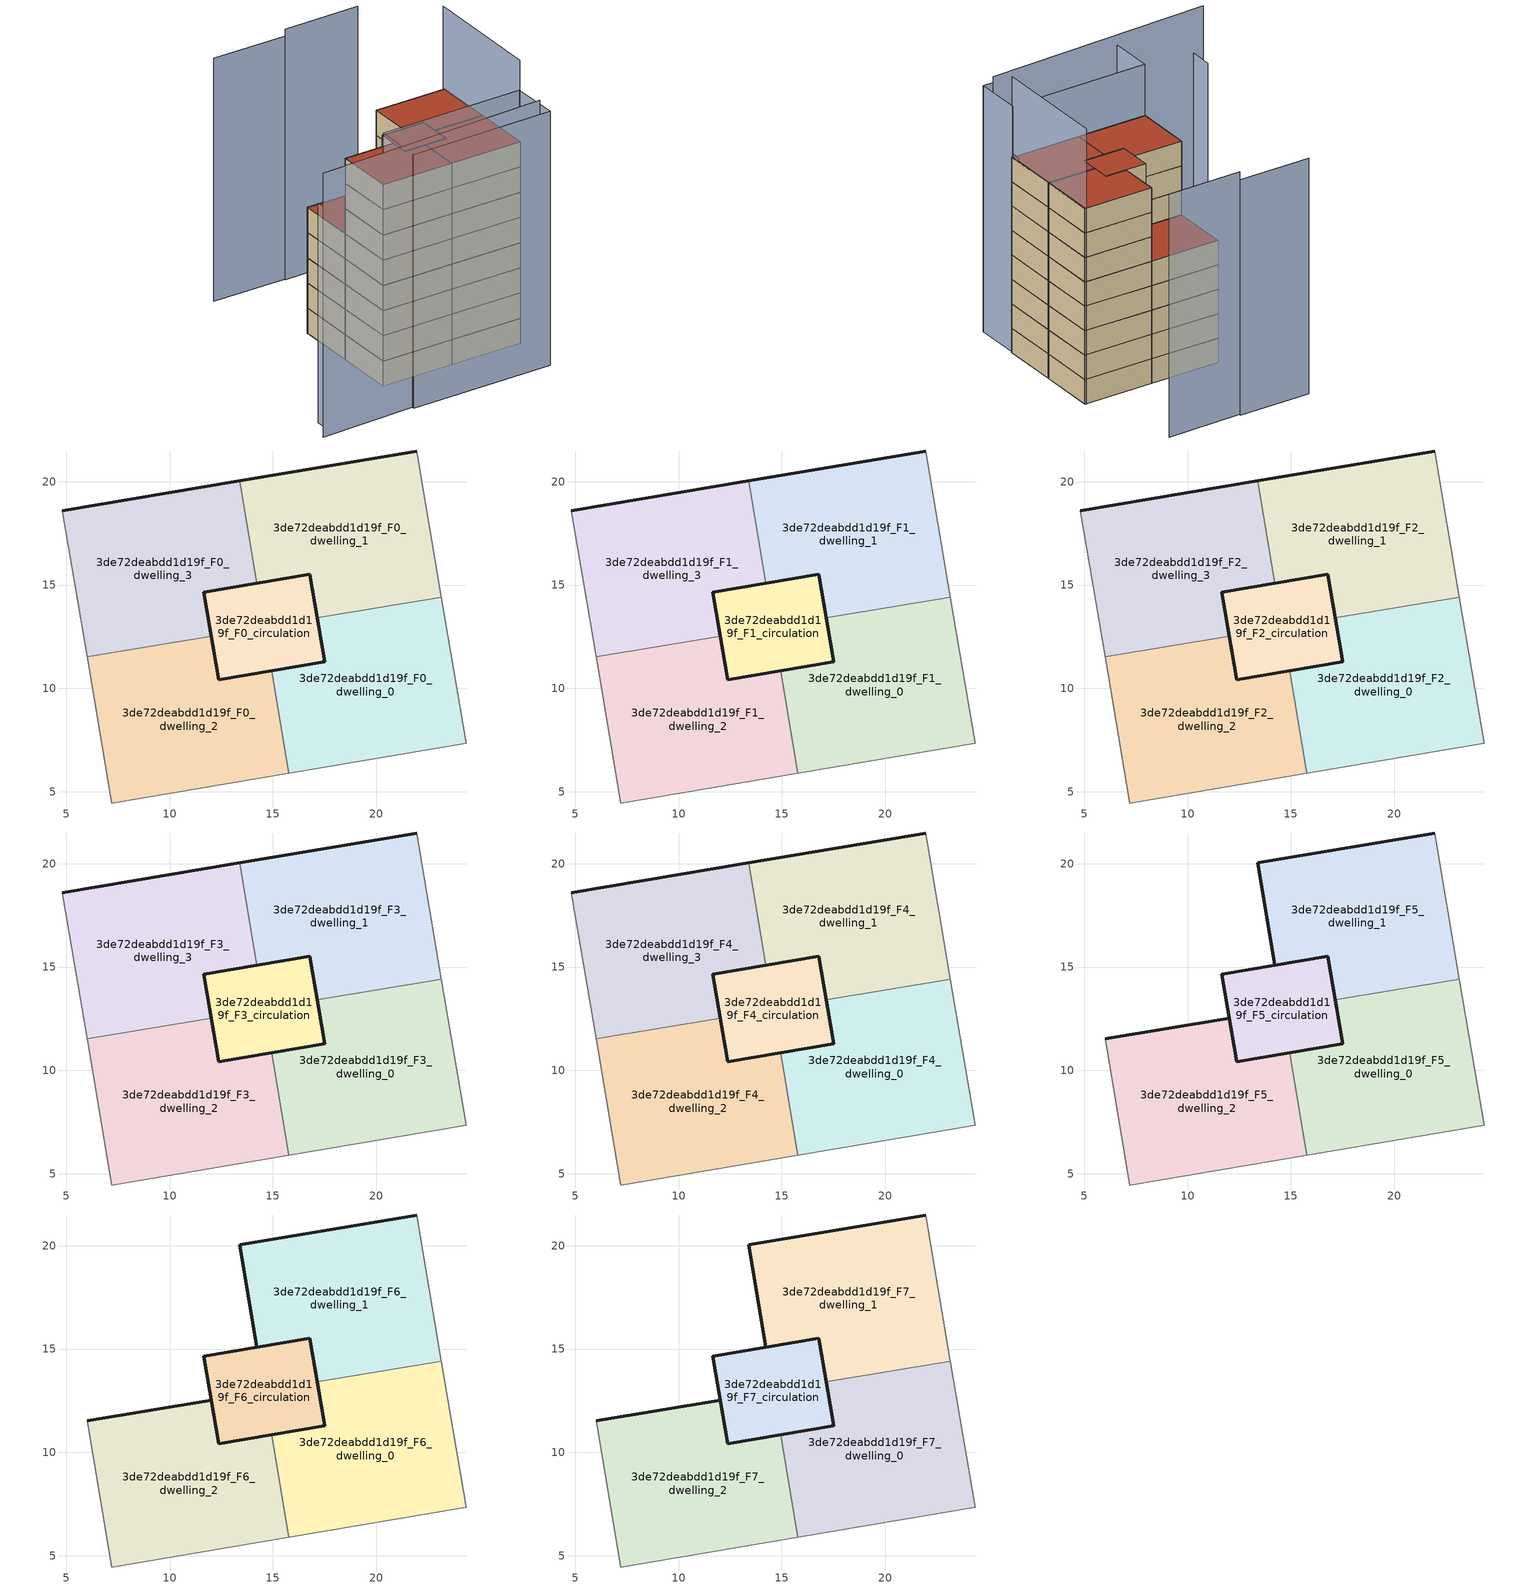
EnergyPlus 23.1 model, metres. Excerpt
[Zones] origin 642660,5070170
3de72deabdd1d19f_F0_dwelling_0
 floor ground (EU_floor_Construction): 24.35,7.36 23.15,14.42 17.15,13.41 17.51,11.29 14.94,10.85 15.78,5.91 z0
 wall outside (EU_wall_Construction): 14.94,10.85 17.51,11.29 17.15,13.41 z0:3
 wall to 3de72deabdd1d19f_F0_dwelling_1 (EU_wall_Construction): 17.15,13.41 23.15,14.42 z0:3
 wall adiabatic (EU_wall_Construction): 23.15,14.42 24.35,7.36 15.78,5.91 z0:3
 wall to 3de72deabdd1d19f_F0_dwelling_2 (EU_wall_Construction): 15.78,5.91 14.94,10.85 z0:3
3de72deabdd1d19f_F0_dwelling_1
 floor ground (EU_floor_Construction): 23.15,14.42 21.95,21.49 13.39,20.03 14.22,15.09 16.79,15.53 17.15,13.41 z0
 wall outside (EU_wall_Construction): 13.39,20.03 21.95,21.49 / 17.15,13.41 16.79,15.53 14.22,15.09 z0:3
 wall to 3de72deabdd1d19f_F0_dwelling_3 (EU_wall_Construction): 14.22,15.09 13.39,20.03 z0:3
 wall adiabatic (EU_wall_Construction): 21.95,21.49 23.15,14.42 z0:3
3de72deabdd1d19f_F0_dwelling_2
 floor ground (EU_floor_Construction): 15.78,5.91 14.94,10.85 12.37,10.42 12.01,12.54 6.01,11.52 7.21,4.46 z0
 wall outside (EU_wall_Construction): 12.01,12.54 12.37,10.42 14.94,10.85 z0:3
 wall adiabatic (EU_wall_Construction): 15.78,5.91 7.21,4.46 6.01,11.52 z0:3
 wall to 3de72deabdd1d19f_F0_dwelling_3 (EU_wall_Construction): 6.01,11.52 12.01,12.54 z0:3
3de72deabdd1d19f_F0_dwelling_3
 floor ground (EU_floor_Construction): 12.01,12.54 11.65,14.66 14.22,15.09 13.39,20.03 4.82,18.58 6.01,11.52 z0
 wall outside (EU_wall_Construction): 14.22,15.09 11.65,14.66 12.01,12.54 / 4.82,18.58 13.39,20.03 z0:3
 wall adiabatic (EU_wall_Construction): 6.01,11.52 4.82,18.58 z0:3
3de72deabdd1d19f_F0_circulation
 floor ground (EU_floor_Construction): 17.51,11.29 16.79,15.53 11.65,14.66 12.37,10.42 z0
 wall outside (EU_wall_Construction): 16.79,15.53 17.51,11.29 12.37,10.42 11.65,14.66 16.79,15.53 z0:3
3de72deabdd1d19f_F1_dwelling_0
 floor to 3de72deabdd1d19f_F0_dwelling_0 (EU_floor_Construction): 24.35,7.36 23.15,14.42 17.15,13.41 17.51,11.29 14.94,10.85 15.78,5.91 z3
 wall outside (EU_wall_Construction): 14.94,10.85 17.51,11.29 17.15,13.41 z3:6
 wall to 3de72deabdd1d19f_F1_dwelling_1 (EU_wall_Construction): 17.15,13.41 23.15,14.42 z3:6
 wall adiabatic (EU_wall_Construction): 23.15,14.42 24.35,7.36 15.78,5.91 z3:6
 wall to 3de72deabdd1d19f_F1_dwelling_2 (EU_wall_Construction): 15.78,5.91 14.94,10.85 z3:6
3de72deabdd1d19f_F1_dwelling_1
 floor to 3de72deabdd1d19f_F0_dwelling_1 (EU_floor_Construction): 23.15,14.42 21.95,21.49 13.39,20.03 14.22,15.09 16.79,15.53 17.15,13.41 z3
 wall outside (EU_wall_Construction): 13.39,20.03 21.95,21.49 / 17.15,13.41 16.79,15.53 14.22,15.09 z3:6
 wall to 3de72deabdd1d19f_F1_dwelling_3 (EU_wall_Construction): 14.22,15.09 13.39,20.03 z3:6
 wall adiabatic (EU_wall_Construction): 21.95,21.49 23.15,14.42 z3:6
3de72deabdd1d19f_F1_dwelling_2
 floor to 3de72deabdd1d19f_F0_dwelling_2 (EU_floor_Construction): 15.78,5.91 14.94,10.85 12.37,10.42 12.01,12.54 6.01,11.52 7.21,4.46 z3
 wall outside (EU_wall_Construction): 12.01,12.54 12.37,10.42 14.94,10.85 z3:6
 wall adiabatic (EU_wall_Construction): 15.78,5.91 7.21,4.46 6.01,11.52 z3:6
 wall to 3de72deabdd1d19f_F1_dwelling_3 (EU_wall_Construction): 6.01,11.52 12.01,12.54 z3:6
3de72deabdd1d19f_F1_dwelling_3
 floor to 3de72deabdd1d19f_F0_dwelling_3 (EU_floor_Construction): 12.01,12.54 11.65,14.66 14.22,15.09 13.39,20.03 4.82,18.58 6.01,11.52 z3
 wall outside (EU_wall_Construction): 14.22,15.09 11.65,14.66 12.01,12.54 / 4.82,18.58 13.39,20.03 z3:6
 wall adiabatic (EU_wall_Construction): 6.01,11.52 4.82,18.58 z3:6
3de72deabdd1d19f_F1_circulation
 floor to 3de72deabdd1d19f_F0_circulation (EU_floor_Construction): 17.51,11.29 16.79,15.53 11.65,14.66 12.37,10.42 z3
 wall outside (EU_wall_Construction): 16.79,15.53 17.51,11.29 12.37,10.42 11.65,14.66 16.79,15.53 z3:6
3de72deabdd1d19f_F2_dwelling_0
 floor to 3de72deabdd1d19f_F1_dwelling_0 (EU_floor_Construction): 24.35,7.36 23.15,14.42 17.15,13.41 17.51,11.29 14.94,10.85 15.78,5.91 z6
 wall outside (EU_wall_Construction): 14.94,10.85 17.51,11.29 17.15,13.41 z6:9
 wall to 3de72deabdd1d19f_F2_dwelling_1 (EU_wall_Construction): 17.15,13.41 23.15,14.42 z6:9
 wall adiabatic (EU_wall_Construction): 23.15,14.42 24.35,7.36 15.78,5.91 z6:9
 wall to 3de72deabdd1d19f_F2_dwelling_2 (EU_wall_Construction): 15.78,5.91 14.94,10.85 z6:9
3de72deabdd1d19f_F2_dwelling_1
 floor to 3de72deabdd1d19f_F1_dwelling_1 (EU_floor_Construction): 23.15,14.42 21.95,21.49 13.39,20.03 14.22,15.09 16.79,15.53 17.15,13.41 z6
 wall outside (EU_wall_Construction): 13.39,20.03 21.95,21.49 / 17.15,13.41 16.79,15.53 14.22,15.09 z6:9
 wall to 3de72deabdd1d19f_F2_dwelling_3 (EU_wall_Construction): 14.22,15.09 13.39,20.03 z6:9
 wall adiabatic (EU_wall_Construction): 21.95,21.49 23.15,14.42 z6:9
3de72deabdd1d19f_F2_dwelling_2
 floor to 3de72deabdd1d19f_F1_dwelling_2 (EU_floor_Construction): 15.78,5.91 14.94,10.85 12.37,10.42 12.01,12.54 6.01,11.52 7.21,4.46 z6
 wall outside (EU_wall_Construction): 12.01,12.54 12.37,10.42 14.94,10.85 z6:9
 wall adiabatic (EU_wall_Construction): 15.78,5.91 7.21,4.46 6.01,11.52 z6:9
 wall to 3de72deabdd1d19f_F2_dwelling_3 (EU_wall_Construction): 6.01,11.52 12.01,12.54 z6:9
3de72deabdd1d19f_F2_dwelling_3
 floor to 3de72deabdd1d19f_F1_dwelling_3 (EU_floor_Construction): 12.01,12.54 11.65,14.66 14.22,15.09 13.39,20.03 4.82,18.58 6.01,11.52 z6
 wall outside (EU_wall_Construction): 14.22,15.09 11.65,14.66 12.01,12.54 / 4.82,18.58 13.39,20.03 z6:9
 wall adiabatic (EU_wall_Construction): 6.01,11.52 4.82,18.58 z6:9
3de72deabdd1d19f_F2_circulation
 floor to 3de72deabdd1d19f_F1_circulation (EU_floor_Construction): 17.51,11.29 16.79,15.53 11.65,14.66 12.37,10.42 z6
 wall outside (EU_wall_Construction): 16.79,15.53 17.51,11.29 12.37,10.42 11.65,14.66 16.79,15.53 z6:9
3de72deabdd1d19f_F3_dwelling_0
 floor to 3de72deabdd1d19f_F2_dwelling_0 (EU_floor_Construction): 24.35,7.36 23.15,14.42 17.15,13.41 17.51,11.29 14.94,10.85 15.78,5.91 z9
 wall outside (EU_wall_Construction): 14.94,10.85 17.51,11.29 17.15,13.41 z9:12
 wall to 3de72deabdd1d19f_F3_dwelling_1 (EU_wall_Construction): 17.15,13.41 23.15,14.42 z9:12
 wall adiabatic (EU_wall_Construction): 23.15,14.42 24.35,7.36 15.78,5.91 z9:12
 wall to 3de72deabdd1d19f_F3_dwelling_2 (EU_wall_Construction): 15.78,5.91 14.94,10.85 z9:12
3de72deabdd1d19f_F3_dwelling_1
 floor to 3de72deabdd1d19f_F2_dwelling_1 (EU_floor_Construction): 23.15,14.42 21.95,21.49 13.39,20.03 14.22,15.09 16.79,15.53 17.15,13.41 z9
 wall outside (EU_wall_Construction): 13.39,20.03 21.95,21.49 / 17.15,13.41 16.79,15.53 14.22,15.09 z9:12
 wall to 3de72deabdd1d19f_F3_dwelling_3 (EU_wall_Construction): 14.22,15.09 13.39,20.03 z9:12
 wall adiabatic (EU_wall_Construction): 21.95,21.49 23.15,14.42 z9:12
3de72deabdd1d19f_F3_dwelling_2
 floor to 3de72deabdd1d19f_F2_dwelling_2 (EU_floor_Construction): 15.78,5.91 14.94,10.85 12.37,10.42 12.01,12.54 6.01,11.52 7.21,4.46 z9
 wall outside (EU_wall_Construction): 12.01,12.54 12.37,10.42 14.94,10.85 z9:12
 wall adiabatic (EU_wall_Construction): 15.78,5.91 7.21,4.46 6.01,11.52 z9:12
 wall to 3de72deabdd1d19f_F3_dwelling_3 (EU_wall_Construction): 6.01,11.52 12.01,12.54 z9:12
3de72deabdd1d19f_F3_dwelling_3
 floor to 3de72deabdd1d19f_F2_dwelling_3 (EU_floor_Construction): 12.01,12.54 11.65,14.66 14.22,15.09 13.39,20.03 4.82,18.58 6.01,11.52 z9
 wall outside (EU_wall_Construction): 14.22,15.09 11.65,14.66 12.01,12.54 / 4.82,18.58 13.39,20.03 z9:12
 wall adiabatic (EU_wall_Construction): 6.01,11.52 4.82,18.58 z9:12
3de72deabdd1d19f_F3_circulation
 floor to 3de72deabdd1d19f_F2_circulation (EU_floor_Construction): 17.51,11.29 16.79,15.53 11.65,14.66 12.37,10.42 z9
 wall outside (EU_wall_Construction): 16.79,15.53 17.51,11.29 12.37,10.42 11.65,14.66 16.79,15.53 z9:12
3de72deabdd1d19f_F4_dwelling_0
 floor to 3de72deabdd1d19f_F3_dwelling_0 (EU_floor_Construction): 24.35,7.36 23.15,14.42 17.15,13.41 17.51,11.29 14.94,10.85 15.78,5.91 z12
 wall outside (EU_wall_Construction): 14.94,10.85 17.51,11.29 17.15,13.41 z12:15
 wall to 3de72deabdd1d19f_F4_dwelling_1 (EU_wall_Construction): 17.15,13.41 23.15,14.42 z12:15
 wall adiabatic (EU_wall_Construction): 23.15,14.42 24.35,7.36 15.78,5.91 z12:15
 wall to 3de72deabdd1d19f_F4_dwelling_2 (EU_wall_Construction): 15.78,5.91 14.94,10.85 z12:15
3de72deabdd1d19f_F4_dwelling_1
 floor to 3de72deabdd1d19f_F3_dwelling_1 (EU_floor_Construction): 23.15,14.42 21.95,21.49 13.39,20.03 14.22,15.09 16.79,15.53 17.15,13.41 z12
 wall outside (EU_wall_Construction): 13.39,20.03 21.95,21.49 / 17.15,13.41 16.79,15.53 14.22,15.09 z12:15
 wall to 3de72deabdd1d19f_F4_dwelling_3 (EU_wall_Construction): 14.22,15.09 13.39,20.03 z12:15
 wall adiabatic (EU_wall_Construction): 21.95,21.49 23.15,14.42 z12:15
3de72deabdd1d19f_F4_dwelling_2
 floor to 3de72deabdd1d19f_F3_dwelling_2 (EU_floor_Construction): 15.78,5.91 14.94,10.85 12.37,10.42 12.01,12.54 6.01,11.52 7.21,4.46 z12
 wall outside (EU_wall_Construction): 12.01,12.54 12.37,10.42 14.94,10.85 z12:15
 wall adiabatic (EU_wall_Construction): 15.78,5.91 7.21,4.46 6.01,11.52 z12:15
 wall to 3de72deabdd1d19f_F4_dwelling_3 (EU_wall_Construction): 6.01,11.52 12.01,12.54 z12:15
3de72deabdd1d19f_F4_dwelling_3
 floor to 3de72deabdd1d19f_F3_dwelling_3 (EU_floor_Construction): 12.01,12.54 11.65,14.66 14.22,15.09 13.39,20.03 4.82,18.58 6.01,11.52 z12
 wall outside (EU_wall_Construction): 14.22,15.09 11.65,14.66 12.01,12.54 / 4.82,18.58 13.39,20.03 z12:15
 wall adiabatic (EU_wall_Construction): 6.01,11.52 4.82,18.58 z12:15
 roof outside (EU_roof_Construction): 13.39,20.03 14.22,15.09 11.65,14.66 12.01,12.54 6.01,11.52 4.82,18.58 z15
3de72deabdd1d19f_F4_circulation
 floor to 3de72deabdd1d19f_F3_circulation (EU_floor_Construction): 17.51,11.29 16.79,15.53 11.65,14.66 12.37,10.42 z12
 wall outside (EU_wall_Construction): 16.79,15.53 17.51,11.29 12.37,10.42 11.65,14.66 16.79,15.53 z12:15
3de72deabdd1d19f_F5_dwelling_0
 floor to 3de72deabdd1d19f_F4_dwelling_0 (EU_floor_Construction): 24.35,7.36 23.15,14.42 17.15,13.41 17.51,11.29 14.94,10.85 15.78,5.91 z15
 wall outside (EU_wall_Construction): 14.94,10.85 17.51,11.29 17.15,13.41 z15:18
 wall to 3de72deabdd1d19f_F5_dwelling_1 (EU_wall_Construction): 17.15,13.41 23.15,14.42 z15:18
 wall adiabatic (EU_wall_Construction): 23.15,14.42 24.35,7.36 15.78,5.91 z15:18
 wall to 3de72deabdd1d19f_F5_dwelling_2 (EU_wall_Construction): 15.78,5.91 14.94,10.85 z15:18
3de72deabdd1d19f_F5_dwelling_1
 floor to 3de72deabdd1d19f_F4_dwelling_1 (EU_floor_Construction): 23.15,14.42 21.95,21.49 13.39,20.03 14.22,15.09 16.79,15.53 17.15,13.41 z15
 wall outside (EU_wall_Construction): 17.15,13.41 16.79,15.53 14.22,15.09 13.39,20.03 21.95,21.49 z15:18
 wall adiabatic (EU_wall_Construction): 21.95,21.49 23.15,14.42 z15:18
3de72deabdd1d19f_F5_dwelling_2
 floor to 3de72deabdd1d19f_F4_dwelling_2 (EU_floor_Construction): 15.78,5.91 14.94,10.85 12.37,10.42 12.01,12.54 6.01,11.52 7.21,4.46 z15
 wall outside (EU_wall_Construction): 6.01,11.52 12.01,12.54 12.37,10.42 14.94,10.85 z15:18
 wall adiabatic (EU_wall_Construction): 15.78,5.91 7.21,4.46 6.01,11.52 z15:18
3de72deabdd1d19f_F5_circulation
 floor to 3de72deabdd1d19f_F4_circulation (EU_floor_Construction): 17.51,11.29 16.79,15.53 11.65,14.66 12.37,10.42 z15
 wall outside (EU_wall_Construction): 16.79,15.53 17.51,11.29 12.37,10.42 11.65,14.66 16.79,15.53 z15:18
3de72deabdd1d19f_F6_dwelling_0
 floor to 3de72deabdd1d19f_F5_dwelling_0 (EU_floor_Construction): 24.35,7.36 23.15,14.42 17.15,13.41 17.51,11.29 14.94,10.85 15.78,5.91 z18
 wall outside (EU_wall_Construction): 14.94,10.85 17.51,11.29 17.15,13.41 z18:21
 wall to 3de72deabdd1d19f_F6_dwelling_1 (EU_wall_Construction): 17.15,13.41 23.15,14.42 z18:21
 wall adiabatic (EU_wall_Construction): 23.15,14.42 24.35,7.36 15.78,5.91 z18:21
 wall to 3de72deabdd1d19f_F6_dwelling_2 (EU_wall_Construction): 15.78,5.91 14.94,10.85 z18:21
3de72deabdd1d19f_F6_dwelling_1
 floor to 3de72deabdd1d19f_F5_dwelling_1 (EU_floor_Construction): 23.15,14.42 21.95,21.49 13.39,20.03 14.22,15.09 16.79,15.53 17.15,13.41 z18
 wall outside (EU_wall_Construction): 17.15,13.41 16.79,15.53 14.22,15.09 13.39,20.03 21.95,21.49 z18:21
 wall adiabatic (EU_wall_Construction): 21.95,21.49 23.15,14.42 z18:21
3de72deabdd1d19f_F6_dwelling_2
 floor to 3de72deabdd1d19f_F5_dwelling_2 (EU_floor_Construction): 15.78,5.91 14.94,10.85 12.37,10.42 12.01,12.54 6.01,11.52 7.21,4.46 z18
 wall outside (EU_wall_Construction): 6.01,11.52 12.01,12.54 12.37,10.42 14.94,10.85 z18:21
 wall adiabatic (EU_wall_Construction): 15.78,5.91 7.21,4.46 6.01,11.52 z18:21
3de72deabdd1d19f_F6_circulation
 floor to 3de72deabdd1d19f_F5_circulation (EU_floor_Construction): 17.51,11.29 16.79,15.53 11.65,14.66 12.37,10.42 z18
 wall outside (EU_wall_Construction): 16.79,15.53 17.51,11.29 12.37,10.42 11.65,14.66 16.79,15.53 z18:21
3de72deabdd1d19f_F7_dwelling_0
 floor to 3de72deabdd1d19f_F6_dwelling_0 (EU_floor_Construction): 24.35,7.36 23.15,14.42 17.15,13.41 17.51,11.29 14.94,10.85 15.78,5.91 z21
 wall outside (EU_wall_Construction): 14.94,10.85 17.51,11.29 17.15,13.41 z21:24
 wall to 3de72deabdd1d19f_F7_dwelling_1 (EU_wall_Construction): 17.15,13.41 23.15,14.42 z21:24
 wall adiabatic (EU_wall_Construction): 23.15,14.42 24.35,7.36 15.78,5.91 z21:24
 wall to 3de72deabdd1d19f_F7_dwelling_2 (EU_wall_Construction): 15.78,5.91 14.94,10.85 z21:24
 roof outside (EU_roof_Construction): 23.15,14.42 24.35,7.36 15.78,5.91 14.94,10.85 17.51,11.29 17.15,13.41 z24
3de72deabdd1d19f_F7_dwelling_1
 floor to 3de72deabdd1d19f_F6_dwelling_1 (EU_floor_Construction): 23.15,14.42 21.95,21.49 13.39,20.03 14.22,15.09 16.79,15.53 17.15,13.41 z21
 wall outside (EU_wall_Construction): 17.15,13.41 16.79,15.53 14.22,15.09 13.39,20.03 21.95,21.49 z21:24
 wall adiabatic (EU_wall_Construction): 21.95,21.49 23.15,14.42 z21:24
 roof outside (EU_roof_Construction): 21.95,21.49 23.15,14.42 17.15,13.41 16.79,15.53 14.22,15.09 13.39,20.03 z24
3de72deabdd1d19f_F7_dwelling_2
 floor to 3de72deabdd1d19f_F6_dwelling_2 (EU_floor_Construction): 15.78,5.91 14.94,10.85 12.37,10.42 12.01,12.54 6.01,11.52 7.21,4.46 z21
 wall outside (EU_wall_Construction): 6.01,11.52 12.01,12.54 12.37,10.42 14.94,10.85 z21:24
 wall adiabatic (EU_wall_Construction): 15.78,5.91 7.21,4.46 6.01,11.52 z21:24
 roof outside (EU_roof_Construction): 14.94,10.85 15.78,5.91 7.21,4.46 6.01,11.52 12.01,12.54 12.37,10.42 z24
3de72deabdd1d19f_F7_circulation
 floor to 3de72deabdd1d19f_F6_circulation (EU_floor_Construction): 17.51,11.29 16.79,15.53 11.65,14.66 12.37,10.42 z21
 wall outside (EU_wall_Construction): 16.79,15.53 17.51,11.29 12.37,10.42 11.65,14.66 16.79,15.53 z21:24
 roof outside (EU_roof_Construction): 16.79,15.53 17.51,11.29 12.37,10.42 11.65,14.66 z24
shading: 24.67,1.76 24.07,8.66 z0:24.4; -3.16,-3.34 24.28,2.28 z0:31.4; -2.33,-0.18 -1.87,-2.99 z0:26.1; 7.15,4.32 24.19,7.31 / 24.19,7.31 25.18,1.65 / 25.18,1.65 8.15,-1.35 / 8.15,-1.35 7.15,4.32 z0:30.2; 24.2,7.24 21.8,21.55 z0:33.8; 7.58,30.64 -1.22,29.14 z0:28.9; 16.69,32.13 7.58,30.5 z0:29.8
[Building]
EU S2 Campaign: North Axis=0; Terrain=City; Solar Distribution=FullExterior
[Site:Location]
Lyon-Bron: Latitude=45.75; Longitude=5; Time Zone=1; Elevation=198
[SizingPeriod:WeatherFileDays]
AnnualSizingPeriod: Begin Month=1; Begin Day of Month=1; End Month=12; End Day of Month=31; Day of Week for Start Day=Monday; Use Weather File Daylight Saving Period=No; Use Weather File Rain and Snow Indicators=No
[MATERIAL]
EU_InternalMass_Material: Roughness=MediumRough; Thickness=0.1; Conductivity=1; Density=1800; Specific Heat=900; Thermal Absorptance=0.9; Solar Absorptance=0.7; Visible Absorptance=0.7
[MATERIAL:NOMASS] Roughness=MediumRough; Thermal Absorptance=0.9; Solar Absorptance=0.7; Visible Absorptance=0.7
Name | Thermal Resistance
EU_wall_NoMass | 0.776494
EU_roof_NoMass | 0.486893
EU_floor_NoMass | 0.421597
[CONSTRUCTION]
EU_wall_Construction: EU_wall_NoMass
EU_roof_Construction: EU_roof_NoMass
EU_floor_Construction: EU_floor_NoMass
EU_InternalMass_Construction: EU_InternalMass_Material
[ZONE] Type=1; Multiplier=1; Ceiling Height=autocalculate; Floor Area=autocalculate; Part of Total Floor Area=Yes
Name | Volume
3de72deabdd1d19f_F0_dwelling_0; 3de72deabdd1d19f_F1_dwelling_0; 3de72deabdd1d19f_F2_dwelling_0; 3de72deabdd1d19f_F3_dwelling_0; 3de72deabdd1d19f_F4_dwelling_0; 3de72deabdd1d19f_F5_dwelling_0; 3de72deabdd1d19f_F6_dwelling_0; 3de72deabdd1d19f_F7_dwelling_0 | 169.946
3de72deabdd1d19f_F0_dwelling_1; 3de72deabdd1d19f_F1_dwelling_1; 3de72deabdd1d19f_F2_dwelling_1; 3de72deabdd1d19f_F3_dwelling_1; 3de72deabdd1d19f_F4_dwelling_1; 3de72deabdd1d19f_F5_dwelling_1; 3de72deabdd1d19f_F6_dwelling_1; 3de72deabdd1d19f_F7_dwelling_1; 3de72deabdd1d19f_F0_dwelling_3; 3de72deabdd1d19f_F1_dwelling_3; 3de72deabdd1d19f_F2_dwelling_3; 3de72deabdd1d19f_F3_dwelling_3; 3de72deabdd1d19f_F4_dwelling_3 | 169.938
3de72deabdd1d19f_F0_dwelling_2; 3de72deabdd1d19f_F1_dwelling_2; 3de72deabdd1d19f_F2_dwelling_2; 3de72deabdd1d19f_F3_dwelling_2; 3de72deabdd1d19f_F4_dwelling_2; 3de72deabdd1d19f_F5_dwelling_2; 3de72deabdd1d19f_F6_dwelling_2; 3de72deabdd1d19f_F7_dwelling_2 | 169.931
3de72deabdd1d19f_F0_circulation; 3de72deabdd1d19f_F1_circulation; 3de72deabdd1d19f_F2_circulation; 3de72deabdd1d19f_F3_circulation; 3de72deabdd1d19f_F4_circulation; 3de72deabdd1d19f_F5_circulation; 3de72deabdd1d19f_F6_circulation; 3de72deabdd1d19f_F7_circulation | 67.2231
[INTERNALMASS] Construction=EU_InternalMass_Construction
Name | Zone or ZoneList | Surface Area
3de72deabdd1d19f_F0_dwelling_0_EU_InternalMass | 3de72deabdd1d19f_F0_dwelling_0 | 56.6466
3de72deabdd1d19f_F0_dwelling_1_EU_InternalMass | 3de72deabdd1d19f_F0_dwelling_1 | 56.6466
3de72deabdd1d19f_F0_dwelling_2_EU_InternalMass | 3de72deabdd1d19f_F0_dwelling_2 | 56.6466
3de72deabdd1d19f_F0_dwelling_3_EU_InternalMass | 3de72deabdd1d19f_F0_dwelling_3 | 56.6466
3de72deabdd1d19f_F1_dwelling_0_EU_InternalMass | 3de72deabdd1d19f_F1_dwelling_0 | 56.6466
3de72deabdd1d19f_F1_dwelling_1_EU_InternalMass | 3de72deabdd1d19f_F1_dwelling_1 | 56.6466
3de72deabdd1d19f_F1_dwelling_2_EU_InternalMass | 3de72deabdd1d19f_F1_dwelling_2 | 56.6466
3de72deabdd1d19f_F1_dwelling_3_EU_InternalMass | 3de72deabdd1d19f_F1_dwelling_3 | 56.6466
3de72deabdd1d19f_F2_dwelling_0_EU_InternalMass | 3de72deabdd1d19f_F2_dwelling_0 | 56.6466
3de72deabdd1d19f_F2_dwelling_1_EU_InternalMass | 3de72deabdd1d19f_F2_dwelling_1 | 56.6466
3de72deabdd1d19f_F2_dwelling_2_EU_InternalMass | 3de72deabdd1d19f_F2_dwelling_2 | 56.6466
3de72deabdd1d19f_F2_dwelling_3_EU_InternalMass | 3de72deabdd1d19f_F2_dwelling_3 | 56.6466
3de72deabdd1d19f_F3_dwelling_0_EU_InternalMass | 3de72deabdd1d19f_F3_dwelling_0 | 56.6466
3de72deabdd1d19f_F3_dwelling_1_EU_InternalMass | 3de72deabdd1d19f_F3_dwelling_1 | 56.6466
3de72deabdd1d19f_F3_dwelling_2_EU_InternalMass | 3de72deabdd1d19f_F3_dwelling_2 | 56.6466
3de72deabdd1d19f_F3_dwelling_3_EU_InternalMass | 3de72deabdd1d19f_F3_dwelling_3 | 56.6466
3de72deabdd1d19f_F4_dwelling_0_EU_InternalMass | 3de72deabdd1d19f_F4_dwelling_0 | 56.6466
3de72deabdd1d19f_F4_dwelling_1_EU_InternalMass | 3de72deabdd1d19f_F4_dwelling_1 | 56.6466
3de72deabdd1d19f_F4_dwelling_2_EU_InternalMass | 3de72deabdd1d19f_F4_dwelling_2 | 56.6466
3de72deabdd1d19f_F4_dwelling_3_EU_InternalMass | 3de72deabdd1d19f_F4_dwelling_3 | 56.6466
3de72deabdd1d19f_F5_dwelling_0_EU_InternalMass | 3de72deabdd1d19f_F5_dwelling_0 | 113.293
3de72deabdd1d19f_F5_dwelling_1_EU_InternalMass | 3de72deabdd1d19f_F5_dwelling_1 | 56.6466
3de72deabdd1d19f_F5_dwelling_2_EU_InternalMass | 3de72deabdd1d19f_F5_dwelling_2 | 56.6466
3de72deabdd1d19f_F6_dwelling_0_EU_InternalMass | 3de72deabdd1d19f_F6_dwelling_0 | 113.293
3de72deabdd1d19f_F6_dwelling_1_EU_InternalMass | 3de72deabdd1d19f_F6_dwelling_1 | 56.6466
3de72deabdd1d19f_F6_dwelling_2_EU_InternalMass | 3de72deabdd1d19f_F6_dwelling_2 | 56.6466
3de72deabdd1d19f_F7_dwelling_0_EU_InternalMass | 3de72deabdd1d19f_F7_dwelling_0 | 113.293
3de72deabdd1d19f_F7_dwelling_1_EU_InternalMass | 3de72deabdd1d19f_F7_dwelling_1 | 56.6466
3de72deabdd1d19f_F7_dwelling_2_EU_InternalMass | 3de72deabdd1d19f_F7_dwelling_2 | 56.6466
[OTHEREQUIPMENT] Fuel Type=Electricity; Design Level Calculation Method=Watts/Area; Power per Zone Floor Area=1; Fraction Latent=0; Fraction Radiant=0; Fraction Lost=0; Carbon Dioxide Generation Rate=0; EndUse Subcategory=EU_Step8_InternalGains
Name | Zone or ZoneList or Space or SpaceList | Schedule
EU_Step8_InternalGain_3de72deabdd1d19f_F0_dwelling_0_f000 | 3de72deabdd1d19f_F0_dwelling_0 | EU_Step8_GainSchedule_3de72deabdd1d19f_F0_dwelling_0_f000
EU_Step8_InternalGain_3de72deabdd1d19f_F0_dwelling_1_f000 | 3de72deabdd1d19f_F0_dwelling_1 | EU_Step8_GainSchedule_3de72deabdd1d19f_F0_dwelling_1_f000
EU_Step8_InternalGain_3de72deabdd1d19f_F0_dwelling_2_f000 | 3de72deabdd1d19f_F0_dwelling_2 | EU_Step8_GainSchedule_3de72deabdd1d19f_F0_dwelling_2_f000
EU_Step8_InternalGain_3de72deabdd1d19f_F0_dwelling_3_f000 | 3de72deabdd1d19f_F0_dwelling_3 | EU_Step8_GainSchedule_3de72deabdd1d19f_F0_dwelling_3_f000
EU_Step8_InternalGain_3de72deabdd1d19f_F1_dwelling_0_f000 | 3de72deabdd1d19f_F1_dwelling_0 | EU_Step8_GainSchedule_3de72deabdd1d19f_F1_dwelling_0_f000
EU_Step8_InternalGain_3de72deabdd1d19f_F1_dwelling_1_f000 | 3de72deabdd1d19f_F1_dwelling_1 | EU_Step8_GainSchedule_3de72deabdd1d19f_F1_dwelling_1_f000
EU_Step8_InternalGain_3de72deabdd1d19f_F1_dwelling_2_f000 | 3de72deabdd1d19f_F1_dwelling_2 | EU_Step8_GainSchedule_3de72deabdd1d19f_F1_dwelling_2_f000
EU_Step8_InternalGain_3de72deabdd1d19f_F1_dwelling_3_f000 | 3de72deabdd1d19f_F1_dwelling_3 | EU_Step8_GainSchedule_3de72deabdd1d19f_F1_dwelling_3_f000
EU_Step8_InternalGain_3de72deabdd1d19f_F2_dwelling_0_f000 | 3de72deabdd1d19f_F2_dwelling_0 | EU_Step8_GainSchedule_3de72deabdd1d19f_F2_dwelling_0_f000
EU_Step8_InternalGain_3de72deabdd1d19f_F2_dwelling_1_f000 | 3de72deabdd1d19f_F2_dwelling_1 | EU_Step8_GainSchedule_3de72deabdd1d19f_F2_dwelling_1_f000
EU_Step8_InternalGain_3de72deabdd1d19f_F2_dwelling_2_f000 | 3de72deabdd1d19f_F2_dwelling_2 | EU_Step8_GainSchedule_3de72deabdd1d19f_F2_dwelling_2_f000
EU_Step8_InternalGain_3de72deabdd1d19f_F2_dwelling_3_f000 | 3de72deabdd1d19f_F2_dwelling_3 | EU_Step8_GainSchedule_3de72deabdd1d19f_F2_dwelling_3_f000
EU_Step8_InternalGain_3de72deabdd1d19f_F3_dwelling_0_f000 | 3de72deabdd1d19f_F3_dwelling_0 | EU_Step8_GainSchedule_3de72deabdd1d19f_F3_dwelling_0_f000
EU_Step8_InternalGain_3de72deabdd1d19f_F3_dwelling_1_f000 | 3de72deabdd1d19f_F3_dwelling_1 | EU_Step8_GainSchedule_3de72deabdd1d19f_F3_dwelling_1_f000
EU_Step8_InternalGain_3de72deabdd1d19f_F3_dwelling_2_f000 | 3de72deabdd1d19f_F3_dwelling_2 | EU_Step8_GainSchedule_3de72deabdd1d19f_F3_dwelling_2_f000
EU_Step8_InternalGain_3de72deabdd1d19f_F3_dwelling_3_f000 | 3de72deabdd1d19f_F3_dwelling_3 | EU_Step8_GainSchedule_3de72deabdd1d19f_F3_dwelling_3_f000
EU_Step8_InternalGain_3de72deabdd1d19f_F4_dwelling_0_f000 | 3de72deabdd1d19f_F4_dwelling_0 | EU_Step8_GainSchedule_3de72deabdd1d19f_F4_dwelling_0_f000
EU_Step8_InternalGain_3de72deabdd1d19f_F4_dwelling_1_f000 | 3de72deabdd1d19f_F4_dwelling_1 | EU_Step8_GainSchedule_3de72deabdd1d19f_F4_dwelling_1_f000
EU_Step8_InternalGain_3de72deabdd1d19f_F4_dwelling_2_f000 | 3de72deabdd1d19f_F4_dwelling_2 | EU_Step8_GainSchedule_3de72deabdd1d19f_F4_dwelling_2_f000
EU_Step8_InternalGain_3de72deabdd1d19f_F4_dwelling_3_f000 | 3de72deabdd1d19f_F4_dwelling_3 | EU_Step8_GainSchedule_3de72deabdd1d19f_F4_dwelling_3_f000
EU_Step8_InternalGain_3de72deabdd1d19f_F5_dwelling_0_f000 | 3de72deabdd1d19f_F5_dwelling_0 | EU_Step8_GainSchedule_3de72deabdd1d19f_F5_dwelling_0_f000
EU_Step8_InternalGain_3de72deabdd1d19f_F5_dwelling_1_f000 | 3de72deabdd1d19f_F5_dwelling_1 | EU_Step8_GainSchedule_3de72deabdd1d19f_F5_dwelling_1_f000
EU_Step8_InternalGain_3de72deabdd1d19f_F5_dwelling_2_f000 | 3de72deabdd1d19f_F5_dwelling_2 | EU_Step8_GainSchedule_3de72deabdd1d19f_F5_dwelling_2_f000
EU_Step8_InternalGain_3de72deabdd1d19f_F6_dwelling_0_f000 | 3de72deabdd1d19f_F6_dwelling_0 | EU_Step8_GainSchedule_3de72deabdd1d19f_F6_dwelling_0_f000
EU_Step8_InternalGain_3de72deabdd1d19f_F6_dwelling_1_f000 | 3de72deabdd1d19f_F6_dwelling_1 | EU_Step8_GainSchedule_3de72deabdd1d19f_F6_dwelling_1_f000
EU_Step8_InternalGain_3de72deabdd1d19f_F6_dwelling_2_f000 | 3de72deabdd1d19f_F6_dwelling_2 | EU_Step8_GainSchedule_3de72deabdd1d19f_F6_dwelling_2_f000
EU_Step8_InternalGain_3de72deabdd1d19f_F7_dwelling_0_f000 | 3de72deabdd1d19f_F7_dwelling_0 | EU_Step8_GainSchedule_3de72deabdd1d19f_F7_dwelling_0_f000
EU_Step8_InternalGain_3de72deabdd1d19f_F7_dwelling_1_f000 | 3de72deabdd1d19f_F7_dwelling_1 | EU_Step8_GainSchedule_3de72deabdd1d19f_F7_dwelling_1_f000
EU_Step8_InternalGain_3de72deabdd1d19f_F7_dwelling_2_f000 | 3de72deabdd1d19f_F7_dwelling_2 | EU_Step8_GainSchedule_3de72deabdd1d19f_F7_dwelling_2_f000
[ZONEINFILTRATION:DESIGNFLOWRATE] Schedule=EU_AlwaysOn; Design Flow Rate Calculation Method=Flow/Area; Flow Rate per Floor Area=0.0005; Constant Term Coefficient=1; Temperature Term Coefficient=0; Velocity Term Coefficient=0; Velocity Squared Term Coefficient=0
Name | Zone or ZoneList or Space or SpaceList
EU_Circulation_Infiltration_3de72deabdd1d19f_F0_circulation | 3de72deabdd1d19f_F0_circulation
EU_Circulation_Infiltration_3de72deabdd1d19f_F1_circulation | 3de72deabdd1d19f_F1_circulation
EU_Circulation_Infiltration_3de72deabdd1d19f_F2_circulation | 3de72deabdd1d19f_F2_circulation
EU_Circulation_Infiltration_3de72deabdd1d19f_F3_circulation | 3de72deabdd1d19f_F3_circulation
EU_Circulation_Infiltration_3de72deabdd1d19f_F4_circulation | 3de72deabdd1d19f_F4_circulation
EU_Circulation_Infiltration_3de72deabdd1d19f_F5_circulation | 3de72deabdd1d19f_F5_circulation
EU_Circulation_Infiltration_3de72deabdd1d19f_F6_circulation | 3de72deabdd1d19f_F6_circulation
EU_Circulation_Infiltration_3de72deabdd1d19f_F7_circulation | 3de72deabdd1d19f_F7_circulation
[ZONEVENTILATION:DESIGNFLOWRATE] Schedule=EU_AlwaysOn; Design Flow Rate Calculation Method=AirChanges/Hour; Air Changes per Hour=0.693814; Ventilation Type=Natural; Fan Pressure Rise=0; Fan Total Efficiency=1; Constant Term Coefficient=1; Temperature Term Coefficient=0; Velocity Term Coefficient=0; Velocity Squared Term Coefficient=0; Minimum Indoor Temperature=-100; Maximum Indoor Temperature=100; Delta Temperature=-100; Minimum Outdoor Temperature=-100; Maximum Outdoor Temperature=100; Maximum Wind Speed=40
Name | Zone or ZoneList or Space or SpaceList
EU_ConstantAir_3de72deabdd1d19f_F0_dwelling_0 | 3de72deabdd1d19f_F0_dwelling_0
EU_ConstantAir_3de72deabdd1d19f_F0_dwelling_1 | 3de72deabdd1d19f_F0_dwelling_1
EU_ConstantAir_3de72deabdd1d19f_F0_dwelling_2 | 3de72deabdd1d19f_F0_dwelling_2
EU_ConstantAir_3de72deabdd1d19f_F0_dwelling_3 | 3de72deabdd1d19f_F0_dwelling_3
EU_ConstantAir_3de72deabdd1d19f_F1_dwelling_0 | 3de72deabdd1d19f_F1_dwelling_0
EU_ConstantAir_3de72deabdd1d19f_F1_dwelling_1 | 3de72deabdd1d19f_F1_dwelling_1
EU_ConstantAir_3de72deabdd1d19f_F1_dwelling_2 | 3de72deabdd1d19f_F1_dwelling_2
EU_ConstantAir_3de72deabdd1d19f_F1_dwelling_3 | 3de72deabdd1d19f_F1_dwelling_3
EU_ConstantAir_3de72deabdd1d19f_F2_dwelling_0 | 3de72deabdd1d19f_F2_dwelling_0
EU_ConstantAir_3de72deabdd1d19f_F2_dwelling_1 | 3de72deabdd1d19f_F2_dwelling_1
EU_ConstantAir_3de72deabdd1d19f_F2_dwelling_2 | 3de72deabdd1d19f_F2_dwelling_2
EU_ConstantAir_3de72deabdd1d19f_F2_dwelling_3 | 3de72deabdd1d19f_F2_dwelling_3
EU_ConstantAir_3de72deabdd1d19f_F3_dwelling_0 | 3de72deabdd1d19f_F3_dwelling_0
EU_ConstantAir_3de72deabdd1d19f_F3_dwelling_1 | 3de72deabdd1d19f_F3_dwelling_1
EU_ConstantAir_3de72deabdd1d19f_F3_dwelling_2 | 3de72deabdd1d19f_F3_dwelling_2
EU_ConstantAir_3de72deabdd1d19f_F3_dwelling_3 | 3de72deabdd1d19f_F3_dwelling_3
EU_ConstantAir_3de72deabdd1d19f_F4_dwelling_0 | 3de72deabdd1d19f_F4_dwelling_0
EU_ConstantAir_3de72deabdd1d19f_F4_dwelling_1 | 3de72deabdd1d19f_F4_dwelling_1
EU_ConstantAir_3de72deabdd1d19f_F4_dwelling_2 | 3de72deabdd1d19f_F4_dwelling_2
EU_ConstantAir_3de72deabdd1d19f_F4_dwelling_3 | 3de72deabdd1d19f_F4_dwelling_3
EU_ConstantAir_3de72deabdd1d19f_F5_dwelling_0 | 3de72deabdd1d19f_F5_dwelling_0
EU_ConstantAir_3de72deabdd1d19f_F5_dwelling_1 | 3de72deabdd1d19f_F5_dwelling_1
EU_ConstantAir_3de72deabdd1d19f_F5_dwelling_2 | 3de72deabdd1d19f_F5_dwelling_2
EU_ConstantAir_3de72deabdd1d19f_F6_dwelling_0 | 3de72deabdd1d19f_F6_dwelling_0
EU_ConstantAir_3de72deabdd1d19f_F6_dwelling_1 | 3de72deabdd1d19f_F6_dwelling_1
EU_ConstantAir_3de72deabdd1d19f_F6_dwelling_2 | 3de72deabdd1d19f_F6_dwelling_2
EU_ConstantAir_3de72deabdd1d19f_F7_dwelling_0 | 3de72deabdd1d19f_F7_dwelling_0
EU_ConstantAir_3de72deabdd1d19f_F7_dwelling_1 | 3de72deabdd1d19f_F7_dwelling_1
EU_ConstantAir_3de72deabdd1d19f_F7_dwelling_2 | 3de72deabdd1d19f_F7_dwelling_2
[HVACTEMPLATE:THERMOSTAT] Constant Heating Setpoint=20; Constant Cooling Setpoint=50
EU_HeatOnly_3de72deabdd1d19f_F0_dwelling_0; EU_HeatOnly_3de72deabdd1d19f_F0_dwelling_1; EU_HeatOnly_3de72deabdd1d19f_F0_dwelling_2; EU_HeatOnly_3de72deabdd1d19f_F0_dwelling_3; EU_HeatOnly_3de72deabdd1d19f_F1_dwelling_0; EU_HeatOnly_3de72deabdd1d19f_F1_dwelling_1; EU_HeatOnly_3de72deabdd1d19f_F1_dwelling_2; EU_HeatOnly_3de72deabdd1d19f_F1_dwelling_3; EU_HeatOnly_3de72deabdd1d19f_F2_dwelling_0; EU_HeatOnly_3de72deabdd1d19f_F2_dwelling_1; EU_HeatOnly_3de72deabdd1d19f_F2_dwelling_2; EU_HeatOnly_3de72deabdd1d19f_F2_dwelling_3; EU_HeatOnly_3de72deabdd1d19f_F3_dwelling_0; EU_HeatOnly_3de72deabdd1d19f_F3_dwelling_1; EU_HeatOnly_3de72deabdd1d19f_F3_dwelling_2; EU_HeatOnly_3de72deabdd1d19f_F3_dwelling_3; EU_HeatOnly_3de72deabdd1d19f_F4_dwelling_0; EU_HeatOnly_3de72deabdd1d19f_F4_dwelling_1; EU_HeatOnly_3de72deabdd1d19f_F4_dwelling_2; EU_HeatOnly_3de72deabdd1d19f_F4_dwelling_3; EU_HeatOnly_3de72deabdd1d19f_F5_dwelling_0; EU_HeatOnly_3de72deabdd1d19f_F5_dwelling_1; EU_HeatOnly_3de72deabdd1d19f_F5_dwelling_2; EU_HeatOnly_3de72deabdd1d19f_F6_dwelling_0; EU_HeatOnly_3de72deabdd1d19f_F6_dwelling_1; EU_HeatOnly_3de72deabdd1d19f_F6_dwelling_2; EU_HeatOnly_3de72deabdd1d19f_F7_dwelling_0; EU_HeatOnly_3de72deabdd1d19f_F7_dwelling_1; EU_HeatOnly_3de72deabdd1d19f_F7_dwelling_2
[HVACTEMPLATE:ZONE:IDEALLOADSAIRSYSTEM] System Availability Schedule=EU_AlwaysOn; Maximum Heating Supply Air Temperature=50; Minimum Cooling Supply Air Temperature=13; Maximum Heating Supply Air Humidity Ratio=0.0156; Minimum Cooling Supply Air Humidity Ratio=0.0077; Heating Limit=NoLimit; Cooling Limit=NoLimit; Heating Availability Schedule=EU_AlwaysOn; Cooling Availability Schedule=EU_CoolingOff; Dehumidification Control Type=ConstantSensibleHeatRatio; Cooling Sensible Heat Ratio=0.7; Dehumidification Setpoint=60; Humidification Control Type=None; Humidification Setpoint=30; Outdoor Air Method=None; Outdoor Air Flow Rate per Person=0.00944; Outdoor Air Flow Rate per Zone Floor Area=0; Outdoor Air Flow Rate per Zone=0; Demand Controlled Ventilation Type=None; Outdoor Air Economizer Type=NoEconomizer; Heat Recovery Type=None; Sensible Heat Recovery Effectiveness=0.7; Latent Heat Recovery Effectiveness=0.65
Name | Template Thermostat
3de72deabdd1d19f_F0_dwelling_0 | EU_HeatOnly_3de72deabdd1d19f_F0_dwelling_0
3de72deabdd1d19f_F0_dwelling_1 | EU_HeatOnly_3de72deabdd1d19f_F0_dwelling_1
3de72deabdd1d19f_F0_dwelling_2 | EU_HeatOnly_3de72deabdd1d19f_F0_dwelling_2
3de72deabdd1d19f_F0_dwelling_3 | EU_HeatOnly_3de72deabdd1d19f_F0_dwelling_3
3de72deabdd1d19f_F1_dwelling_0 | EU_HeatOnly_3de72deabdd1d19f_F1_dwelling_0
3de72deabdd1d19f_F1_dwelling_1 | EU_HeatOnly_3de72deabdd1d19f_F1_dwelling_1
3de72deabdd1d19f_F1_dwelling_2 | EU_HeatOnly_3de72deabdd1d19f_F1_dwelling_2
3de72deabdd1d19f_F1_dwelling_3 | EU_HeatOnly_3de72deabdd1d19f_F1_dwelling_3
3de72deabdd1d19f_F2_dwelling_0 | EU_HeatOnly_3de72deabdd1d19f_F2_dwelling_0
3de72deabdd1d19f_F2_dwelling_1 | EU_HeatOnly_3de72deabdd1d19f_F2_dwelling_1
3de72deabdd1d19f_F2_dwelling_2 | EU_HeatOnly_3de72deabdd1d19f_F2_dwelling_2
3de72deabdd1d19f_F2_dwelling_3 | EU_HeatOnly_3de72deabdd1d19f_F2_dwelling_3
3de72deabdd1d19f_F3_dwelling_0 | EU_HeatOnly_3de72deabdd1d19f_F3_dwelling_0
3de72deabdd1d19f_F3_dwelling_1 | EU_HeatOnly_3de72deabdd1d19f_F3_dwelling_1
3de72deabdd1d19f_F3_dwelling_2 | EU_HeatOnly_3de72deabdd1d19f_F3_dwelling_2
3de72deabdd1d19f_F3_dwelling_3 | EU_HeatOnly_3de72deabdd1d19f_F3_dwelling_3
3de72deabdd1d19f_F4_dwelling_0 | EU_HeatOnly_3de72deabdd1d19f_F4_dwelling_0
3de72deabdd1d19f_F4_dwelling_1 | EU_HeatOnly_3de72deabdd1d19f_F4_dwelling_1
3de72deabdd1d19f_F4_dwelling_2 | EU_HeatOnly_3de72deabdd1d19f_F4_dwelling_2
3de72deabdd1d19f_F4_dwelling_3 | EU_HeatOnly_3de72deabdd1d19f_F4_dwelling_3
3de72deabdd1d19f_F5_dwelling_0 | EU_HeatOnly_3de72deabdd1d19f_F5_dwelling_0
3de72deabdd1d19f_F5_dwelling_1 | EU_HeatOnly_3de72deabdd1d19f_F5_dwelling_1
3de72deabdd1d19f_F5_dwelling_2 | EU_HeatOnly_3de72deabdd1d19f_F5_dwelling_2
3de72deabdd1d19f_F6_dwelling_0 | EU_HeatOnly_3de72deabdd1d19f_F6_dwelling_0
3de72deabdd1d19f_F6_dwelling_1 | EU_HeatOnly_3de72deabdd1d19f_F6_dwelling_1
3de72deabdd1d19f_F6_dwelling_2 | EU_HeatOnly_3de72deabdd1d19f_F6_dwelling_2
3de72deabdd1d19f_F7_dwelling_0 | EU_HeatOnly_3de72deabdd1d19f_F7_dwelling_0
3de72deabdd1d19f_F7_dwelling_1 | EU_HeatOnly_3de72deabdd1d19f_F7_dwelling_1
3de72deabdd1d19f_F7_dwelling_2 | EU_HeatOnly_3de72deabdd1d19f_F7_dwelling_2
[SIZING:ZONE] Zone Cooling Design Supply Air Temperature Input Method=SupplyAirTemperature; Zone Cooling Design Supply Air Temperature=13; Zone Heating Design Supply Air Temperature Input Method=SupplyAirTemperature; Zone Heating Design Supply Air Temperature=50; Zone Cooling Design Supply Air Humidity Ratio=0.008; Zone Heating Design Supply Air Humidity Ratio=0.008; Cooling Design Air Flow Method=DesignDay; Cooling Design Air Flow Rate=0; Cooling Minimum Air Flow per Zone Floor Area=0.000762; Cooling Minimum Air Flow=0; Cooling Minimum Air Flow Fraction=0.2; Heating Design Air Flow Method=DesignDay; Heating Design Air Flow Rate=0; Heating Maximum Air Flow per Zone Floor Area=0.002032; Heating Maximum Air Flow=0.141576; Heating Maximum Air Flow Fraction=0.3; Account for Dedicated Outdoor Air System=No; Dedicated Outdoor Air System Control Strategy=NeutralSupplyAir; Dedicated Outdoor Air Low Setpoint Temperature for Design=autosize; Dedicated Outdoor Air High Setpoint Temperature for Design=autosize; Zone Load Sizing Method=Sensible Load Only No Latent Load; Zone Latent Cooling Design Supply Air Humidity Ratio Input Method=HumidityRatioDifference; Zone Cooling Design Supply Air Humidity Ratio Difference=0.005; Zone Latent Heating Design Supply Air Humidity Ratio Input Method=HumidityRatioDifference; Zone Humidification Design Supply Air Humidity Ratio Difference=0.005
3de72deabdd1d19f_F0_dwelling_0; 3de72deabdd1d19f_F0_dwelling_1; 3de72deabdd1d19f_F0_dwelling_2; 3de72deabdd1d19f_F0_dwelling_3; 3de72deabdd1d19f_F1_dwelling_0; 3de72deabdd1d19f_F1_dwelling_1; 3de72deabdd1d19f_F1_dwelling_2; 3de72deabdd1d19f_F1_dwelling_3; 3de72deabdd1d19f_F2_dwelling_0; 3de72deabdd1d19f_F2_dwelling_1; 3de72deabdd1d19f_F2_dwelling_2; 3de72deabdd1d19f_F2_dwelling_3; 3de72deabdd1d19f_F3_dwelling_0; 3de72deabdd1d19f_F3_dwelling_1; 3de72deabdd1d19f_F3_dwelling_2; 3de72deabdd1d19f_F3_dwelling_3; 3de72deabdd1d19f_F4_dwelling_0; 3de72deabdd1d19f_F4_dwelling_1; 3de72deabdd1d19f_F4_dwelling_2; 3de72deabdd1d19f_F4_dwelling_3; 3de72deabdd1d19f_F5_dwelling_0; 3de72deabdd1d19f_F5_dwelling_1; 3de72deabdd1d19f_F5_dwelling_2; 3de72deabdd1d19f_F6_dwelling_0; 3de72deabdd1d19f_F6_dwelling_1; 3de72deabdd1d19f_F6_dwelling_2; 3de72deabdd1d19f_F7_dwelling_0; 3de72deabdd1d19f_F7_dwelling_1; 3de72deabdd1d19f_F7_dwelling_2
[SCHEDULE:CONSTANT]
Name | Hourly Value
EU_AlwaysOn | 1
EU_CoolingOff | 0
[SCHEDULE:FILE] Column Number=1; Rows to Skip at Top=0; Number of Hours of Data=8760; Column Separator=Comma; Interpolate to Timestep=No; Minutes per Item=60; Adjust Schedule for Daylight Savings=Yes
Name | File
EU_Step8_GainSchedule_3de72deabdd1d19f_F0_dwelling_0_f000 | ../../schedules/3de72deabdd1d19f/3de72deabdd1d19f_F0_dwelling_0_f000_gain.csv
EU_Step8_GainSchedule_3de72deabdd1d19f_F0_dwelling_1_f000 | ../../schedules/3de72deabdd1d19f/3de72deabdd1d19f_F0_dwelling_1_f000_gain.csv
EU_Step8_GainSchedule_3de72deabdd1d19f_F0_dwelling_2_f000 | ../../schedules/3de72deabdd1d19f/3de72deabdd1d19f_F0_dwelling_2_f000_gain.csv
EU_Step8_GainSchedule_3de72deabdd1d19f_F0_dwelling_3_f000 | ../../schedules/3de72deabdd1d19f/3de72deabdd1d19f_F0_dwelling_3_f000_gain.csv
EU_Step8_GainSchedule_3de72deabdd1d19f_F1_dwelling_0_f000 | ../../schedules/3de72deabdd1d19f/3de72deabdd1d19f_F1_dwelling_0_f000_gain.csv
EU_Step8_GainSchedule_3de72deabdd1d19f_F1_dwelling_1_f000 | ../../schedules/3de72deabdd1d19f/3de72deabdd1d19f_F1_dwelling_1_f000_gain.csv
EU_Step8_GainSchedule_3de72deabdd1d19f_F1_dwelling_2_f000 | ../../schedules/3de72deabdd1d19f/3de72deabdd1d19f_F1_dwelling_2_f000_gain.csv
EU_Step8_GainSchedule_3de72deabdd1d19f_F1_dwelling_3_f000 | ../../schedules/3de72deabdd1d19f/3de72deabdd1d19f_F1_dwelling_3_f000_gain.csv
EU_Step8_GainSchedule_3de72deabdd1d19f_F2_dwelling_0_f000 | ../../schedules/3de72deabdd1d19f/3de72deabdd1d19f_F2_dwelling_0_f000_gain.csv
EU_Step8_GainSchedule_3de72deabdd1d19f_F2_dwelling_1_f000 | ../../schedules/3de72deabdd1d19f/3de72deabdd1d19f_F2_dwelling_1_f000_gain.csv
EU_Step8_GainSchedule_3de72deabdd1d19f_F2_dwelling_2_f000 | ../../schedules/3de72deabdd1d19f/3de72deabdd1d19f_F2_dwelling_2_f000_gain.csv
EU_Step8_GainSchedule_3de72deabdd1d19f_F2_dwelling_3_f000 | ../../schedules/3de72deabdd1d19f/3de72deabdd1d19f_F2_dwelling_3_f000_gain.csv
EU_Step8_GainSchedule_3de72deabdd1d19f_F3_dwelling_0_f000 | ../../schedules/3de72deabdd1d19f/3de72deabdd1d19f_F3_dwelling_0_f000_gain.csv
EU_Step8_GainSchedule_3de72deabdd1d19f_F3_dwelling_1_f000 | ../../schedules/3de72deabdd1d19f/3de72deabdd1d19f_F3_dwelling_1_f000_gain.csv
EU_Step8_GainSchedule_3de72deabdd1d19f_F3_dwelling_2_f000 | ../../schedules/3de72deabdd1d19f/3de72deabdd1d19f_F3_dwelling_2_f000_gain.csv
EU_Step8_GainSchedule_3de72deabdd1d19f_F3_dwelling_3_f000 | ../../schedules/3de72deabdd1d19f/3de72deabdd1d19f_F3_dwelling_3_f000_gain.csv
EU_Step8_GainSchedule_3de72deabdd1d19f_F4_dwelling_0_f000 | ../../schedules/3de72deabdd1d19f/3de72deabdd1d19f_F4_dwelling_0_f000_gain.csv
EU_Step8_GainSchedule_3de72deabdd1d19f_F4_dwelling_1_f000 | ../../schedules/3de72deabdd1d19f/3de72deabdd1d19f_F4_dwelling_1_f000_gain.csv
EU_Step8_GainSchedule_3de72deabdd1d19f_F4_dwelling_2_f000 | ../../schedules/3de72deabdd1d19f/3de72deabdd1d19f_F4_dwelling_2_f000_gain.csv
EU_Step8_GainSchedule_3de72deabdd1d19f_F4_dwelling_3_f000 | ../../schedules/3de72deabdd1d19f/3de72deabdd1d19f_F4_dwelling_3_f000_gain.csv
EU_Step8_GainSchedule_3de72deabdd1d19f_F5_dwelling_0_f000 | ../../schedules/3de72deabdd1d19f/3de72deabdd1d19f_F5_dwelling_0_f000_gain.csv
EU_Step8_GainSchedule_3de72deabdd1d19f_F5_dwelling_1_f000 | ../../schedules/3de72deabdd1d19f/3de72deabdd1d19f_F5_dwelling_1_f000_gain.csv
EU_Step8_GainSchedule_3de72deabdd1d19f_F5_dwelling_2_f000 | ../../schedules/3de72deabdd1d19f/3de72deabdd1d19f_F5_dwelling_2_f000_gain.csv
EU_Step8_GainSchedule_3de72deabdd1d19f_F6_dwelling_0_f000 | ../../schedules/3de72deabdd1d19f/3de72deabdd1d19f_F6_dwelling_0_f000_gain.csv
EU_Step8_GainSchedule_3de72deabdd1d19f_F6_dwelling_1_f000 | ../../schedules/3de72deabdd1d19f/3de72deabdd1d19f_F6_dwelling_1_f000_gain.csv
EU_Step8_GainSchedule_3de72deabdd1d19f_F6_dwelling_2_f000 | ../../schedules/3de72deabdd1d19f/3de72deabdd1d19f_F6_dwelling_2_f000_gain.csv
EU_Step8_GainSchedule_3de72deabdd1d19f_F7_dwelling_0_f000 | ../../schedules/3de72deabdd1d19f/3de72deabdd1d19f_F7_dwelling_0_f000_gain.csv
EU_Step8_GainSchedule_3de72deabdd1d19f_F7_dwelling_1_f000 | ../../schedules/3de72deabdd1d19f/3de72deabdd1d19f_F7_dwelling_1_f000_gain.csv
EU_Step8_GainSchedule_3de72deabdd1d19f_F7_dwelling_2_f000 | ../../schedules/3de72deabdd1d19f/3de72deabdd1d19f_F7_dwelling_2_f000_gain.csv
